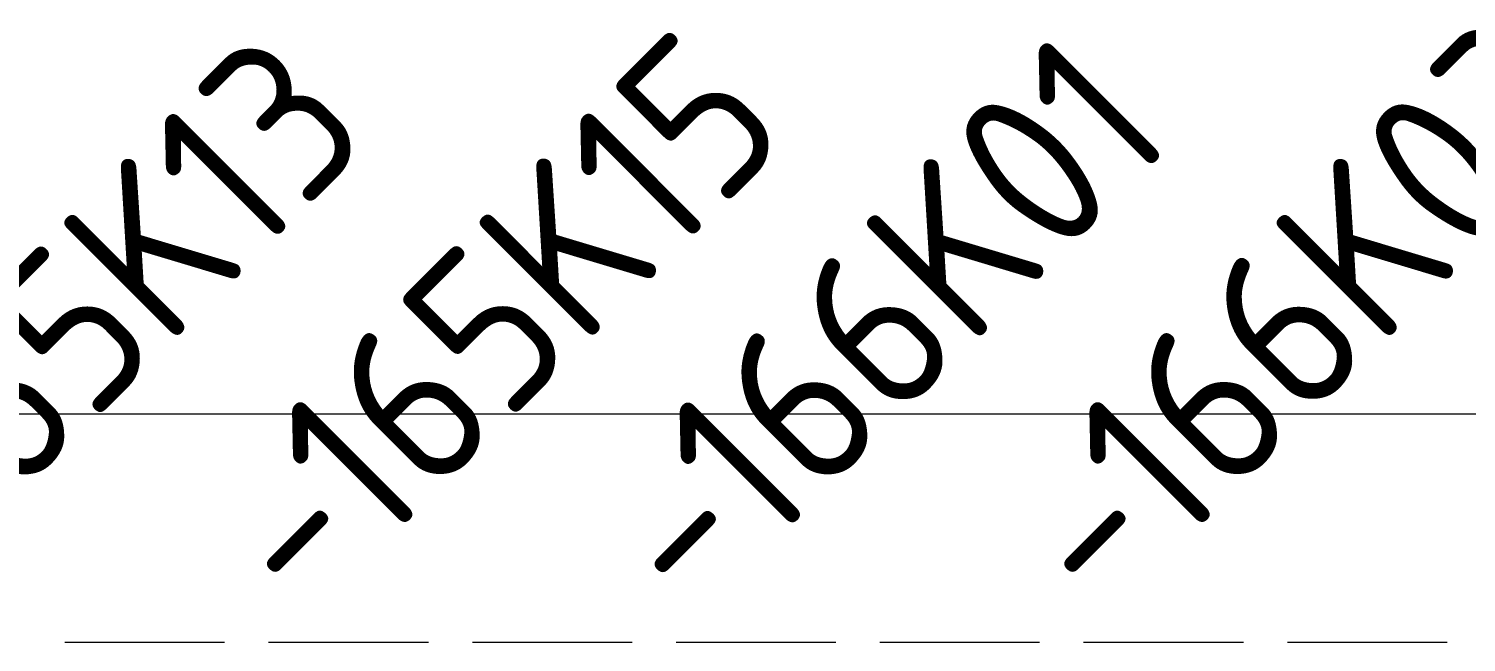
# Model space of a CAD drawing. Header units: millimetres. Extents: x 1359 to 3577, y 1336 to 3557.
# Drawn here: x 3017.1 to 3193.5, y 1811.5 to 1886.8 of the extents above; entities that cross this region are included whole.
import ezdxf

# ---------------------------------------------------------------- set-up
doc = ezdxf.new("R2010")
doc.units = ezdxf.units.MM
doc.layers.add('000-SI-Oprema', color=30, linetype='Continuous', lineweight=0)
doc.layers.add('002-PI-Kabelska kanalica', color=150, linetype='Continuous')
doc.styles.add('PI0', font='isocpeur.ttf', dxfattribs={"width": 0.9})

msp = doc.modelspace()

# ---------------------------------------------------------------- linework, layer by layer
at = {"layer": '000-SI-Oprema', "color": 0, "linetype": 'ByBlock', "lineweight": 0}
for p, q in [((3021.54, 1811.55), (3041.14, 1811.55)), ((3046.54, 1811.55), (3066.14, 1811.55)), ((3071.54, 1811.55), (3091.14, 1811.55)), ((3096.54, 1811.55), (3116.14, 1811.55)), ((3121.54, 1811.55), (3141.14, 1811.55)), ((3146.54, 1811.55), (3166.14, 1811.55)), ((3171.54, 1811.55), (3191.14, 1811.55))]:
    msp.add_line(p, q, dxfattribs=at)
at = {"layer": '002-PI-Kabelska kanalica', "color": 0, "linetype": 'ByBlock', "lineweight": 0}
msp.add_line((2516.57, 1839.56), (3331.57, 1839.56), dxfattribs=at)

# ---------------------------------------------------------------- texts
at = {"layer": '002-PI-Kabelska kanalica', "color": 0, "linetype": 'ByBlock', "lineweight": 0, "style": 'PI0', "width": 0.9}
for s, p in [('-165K15', (3051.37, 1813.99)), ('-166K03', (3149.2, 1813.99)), ('-165K13', (3000.4, 1813.95)), ('-166K01', (3098.93, 1813.95))]:
    msp.add_text(s, height=20, rotation=45, dxfattribs=at).set_placement(p)

doc.saveas('drawing.dxf')
